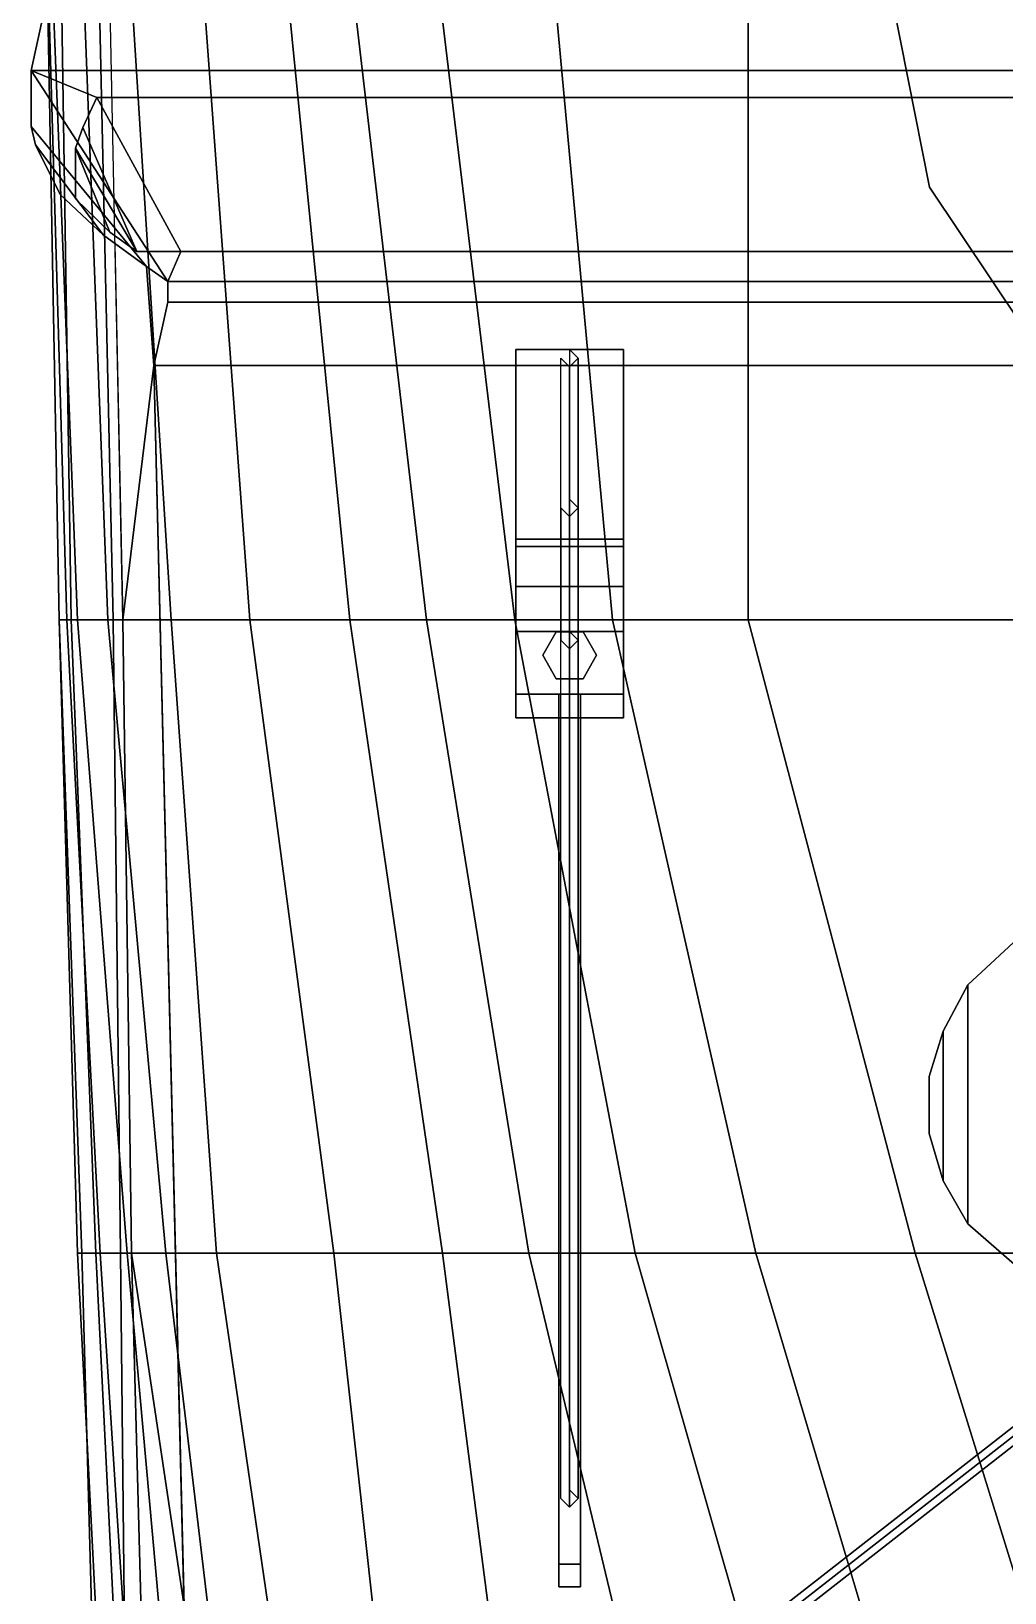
# Model space of a CAD drawing. Extents: x -14 to 14, y -80 to 101.
# Drawn here: x -13.25 to -4.21, y -24.3 to -9.8 of the extents above; entities that cross this region are included whole.
import ezdxf

# ---------------------------------------------------------------- set-up
doc = ezdxf.new("R2010")
doc.units = 0
doc.layers.get('0').update_dxf_attribs({"linetype": 'CONTINUOUS'})
for name, color, linetype in [('CITADELLE', 3, 'CONTINUOUS'), ('PLATFORMS', 6, 'CONTINUOUS'), ('SUPERSTRUCTURE', 4, 'CONTINUOUS')]:
    doc.layers.add(name, color=color, linetype=linetype)

msp = doc.modelspace()

# ---------------------------------------------------------------- linework, layer by layer
for points in [[(-12.62, -9.44, 1.77), (-13.1, -9.44, -3.04), (-12.99, -15.27, -3.04), (-12.49, -15.27, 1.77)], [(-13.1, -9.44, -3.04), (-12.97, -9.44, -3.26), (-12.88, -15.27, -3.26), (-12.99, -15.27, -3.04)], [(-13.09, -9.44, -4.75), (-13.05, -9.44, -6.29), (-12.82, -15.27, -6.04), (-12.92, -15.27, -4.75)], [(-12.97, -9.44, -3.26), (-13.09, -9.44, -4.75), (-12.92, -15.27, -4.75), (-12.88, -15.27, -3.26)], [(-13.05, -9.44, -6.29), (-12.76, -9.44, -7.07), (-12.54, -15.27, -6.9), (-12.82, -15.27, -6.04)], [(-12.76, -9.44, -7.07), (-12.32, -9.44, -7.71), (-11.95, -15.27, -7.71), (-12.54, -15.27, -6.9)], [(-12.52, -9.44, 1.9), (-12.62, -9.44, 1.77), (-12.49, -15.27, 1.77), (-12.4, -15.27, 1.9)], [(-12.32, -9.44, -7.71), (-11.65, -9.44, -8.31), (-11.22, -15.27, -8.31), (-11.95, -15.27, -7.71)], [(-11.65, -9.44, -8.31), (-10.87, -9.44, -8.76), (-10.29, -15.27, -8.76), (-11.22, -15.27, -8.31)], [(-10.87, -9.44, -8.76), (-10.26, -9.44, -9), (-9.58, -15.27, -9), (-10.29, -15.27, -8.76)], [(-10.26, -9.44, -9), (-9.46, -9.44, -9.21), (-8.76, -15.27, -9.21), (-9.58, -15.27, -9)], [(-9.46, -9.44, -9.21), (-8.39, -9.44, -9.37), (-7.85, -15.27, -9.34), (-8.76, -15.27, -9.21)], [(-8.39, -9.44, -9.37), (-6.59, -9.44, -9.5), (-6.59, -15.27, -9.44), (-7.85, -15.27, -9.34)], [(-6.59, -9.44, -9.5), (0, -9.44, -9.55), (0, -15.27, -9.55), (-6.59, -15.27, -9.44)], [(-12.18, -11.99, 1.9), (-12.472, -11.778, 1.9), (-12.4, -15.27, 1.9), (-12.11, -12.91, 1.9)], [(-11.98, -12.13, 1.9), (-12.18, -11.99, 1.9), (-12.11, -12.91, 1.9), (-11.98, -12.32, 1.9)], [(-8.75, -12.76, 5.77), (-8.75, -14.59, 5.77), (-7.75, -14.59, 5.77), (-7.75, -12.76, 5.77)], [(-8.75, -12.76, 5.52), (-8.75, -14.52, 5.21), (-8.75, -14.59, 5.77), (-8.75, -12.76, 5.77)], [(-7.75, -12.76, 5.77), (-7.75, -12.76, 5.52), (-8.75, -12.76, 5.52), (-8.75, -12.76, 5.77)], [(-7.75, -12.76, 5.52), (-7.75, -14.52, 5.21), (-8.75, -14.52, 5.21), (-8.75, -12.76, 5.52)], [(-7.75, -14.59, 5.77), (-7.75, -14.52, 5.21), (-7.75, -12.76, 5.52), (-7.75, -12.76, 5.77)], [(-12.11, -12.91, 1.9), (-12.4, -15.27, 1.9), (-12.32, -21.15, 1.9), (-11.83, -24.43, 1.9)], [(-8.75, -14.52, 5.21), (-8.75, -14.96, 4.81), (-8.75, -15.38, 5.16), (-8.75, -14.59, 5.77)], [(-7.75, -14.52, 5.21), (-7.75, -14.96, 4.81), (-8.75, -14.96, 4.81), (-8.75, -14.52, 5.21)], [(-8.75, -14.59, 5.77), (-8.75, -15.38, 5.16), (-7.75, -15.38, 5.16), (-7.75, -14.59, 5.77)], [(-7.75, -15.38, 5.16), (-7.75, -14.96, 4.81), (-7.75, -14.52, 5.21), (-7.75, -14.59, 5.77)], [(-8.75, -14.96, 4.81), (-8.75, -16.18, 4.81), (-8.75, -15.96, 5.16), (-8.75, -15.38, 5.16)], [(-7.75, -14.96, 4.81), (-7.75, -16.18, 4.81), (-8.75, -16.18, 4.81), (-8.75, -14.96, 4.81)], [(-7.75, -15.96, 5.16), (-7.75, -16.18, 4.81), (-7.75, -14.96, 4.81), (-7.75, -15.38, 5.16)], [(-12.49, -15.27, 1.77), (-12.99, -15.27, -3.04), (-12.78, -21.15, -2.05), (-12.42, -21.15, 1.77)], [(-12.99, -15.27, -3.04), (-12.88, -15.27, -3.26), (-12.65, -21.15, -3.26), (-12.82, -21.15, -3.04)], [(-12.99, -15.27, -3.04), (-12.99, -15.27, -3.04), (-12.82, -21.15, -3.04), (-12.78, -21.15, -2.05)], [(-12.92, -15.27, -4.75), (-12.82, -15.27, -6.04), (-12.36, -21.15, -6.04), (-12.61, -21.15, -4.63)], [(-12.88, -15.27, -3.26), (-12.92, -15.27, -4.75), (-12.61, -21.15, -4.63), (-12.65, -21.15, -3.26)], [(-12.82, -15.27, -6.04), (-12.54, -15.27, -6.9), (-12, -21.15, -6.9), (-12.36, -21.15, -6.04)], [(-12.54, -15.27, -6.9), (-11.95, -15.27, -7.71), (-11.53, -21.15, -7.56), (-12, -21.15, -6.9)], [(-12.4, -15.27, 1.9), (-12.49, -15.27, 1.77), (-12.42, -21.15, 1.77), (-12.32, -21.15, 1.9)], [(-11.95, -15.27, -7.71), (-11.22, -15.27, -8.31), (-10.44, -21.15, -8.31), (-11.53, -21.15, -7.56)], [(-11.22, -15.27, -8.31), (-10.29, -15.27, -8.76), (-9.43, -21.15, -8.76), (-10.44, -21.15, -8.31)], [(-10.29, -15.27, -8.76), (-9.58, -15.27, -9), (-8.63, -21.15, -9), (-9.43, -21.15, -8.76)], [(-9.58, -15.27, -9), (-8.76, -15.27, -9.21), (-7.64, -21.15, -9.21), (-8.63, -21.15, -9)], [(-8.76, -15.27, -9.21), (-7.85, -15.27, -9.34), (-6.52, -21.15, -9.34), (-7.64, -21.15, -9.21)], [(-7.85, -15.27, -9.34), (-6.59, -15.27, -9.44), (-5.04, -21.15, -9.44), (-6.52, -21.15, -9.34)], [(-6.59, -15.27, -9.44), (0, -15.27, -9.55), (0, -21.15, -9.55), (-5.04, -21.15, -9.44)], [(-8.75, -15.38, 5.16), (-8.75, -15.96, 5.16), (-7.75, -15.96, 5.16), (-7.75, -15.38, 5.16)], [(-8.375, -15.383, 4.59), (-8.5, -15.6, 4.59), (-8.5, -15.6, 4.81), (-8.375, -15.383, 4.81)], [(-8.125, -15.383, 4.59), (-8.375, -15.383, 4.59), (-8.375, -15.383, 4.81), (-8.125, -15.383, 4.81)], [(-8, -15.6, 4.59), (-8.125, -15.383, 4.59), (-8.125, -15.383, 4.81), (-8, -15.6, 4.81)], [(-8.5, -15.6, 4.59), (-8.375, -15.817, 4.59), (-8.375, -15.817, 4.81), (-8.5, -15.6, 4.81)], [(-8.125, -15.817, 4.59), (-8, -15.6, 4.59), (-8, -15.6, 4.81), (-8.125, -15.817, 4.81)], [(-8.375, -15.817, 4.59), (-8.125, -15.817, 4.59), (-8.125, -15.817, 4.81), (-8.375, -15.817, 4.81)], [(-8.75, -15.96, 5.16), (-8.75, -16.18, 4.81), (-7.75, -16.18, 4.81), (-7.75, -15.96, 5.16)], [(-8.35, -16.18, 4.81), (-8.35, -24.25, 13.78), (-8.35, -24.04, 14.01), (-8.35, -15.96, 5.16)], [(-8.35, -15.96, 5.16), (-8.35, -24.04, 14.01), (-8.15, -24.04, 14.01), (-8.15, -15.96, 5.16)], [(-8.15, -24.04, 14.01), (-8.15, -24.25, 13.78), (-8.15, -16.18, 4.81), (-8.15, -15.96, 5.16)], [(-8.15, -16.18, 4.81), (-8.15, -24.25, 13.78), (-8.35, -24.25, 13.78), (-8.35, -16.18, 4.81)], [(-12.82, -21.15, -3.04), (-12.65, -21.15, -3.26), (-12.36, -27.03, -3.26), (-12.52, -27.03, -3.04)], [(-12.78, -21.15, -2.05), (-12.82, -21.15, -3.04), (-12.52, -27.03, -3.04), (-12.62, -27.03, -2.04)], [(-12.42, -21.15, 1.77), (-12.78, -21.15, -2.05), (-12.62, -27.03, -2.04), (-12.36, -27.03, 1.77)], [(-12.65, -21.15, -3.26), (-12.61, -21.15, -4.63), (-12.23, -27.03, -4.63), (-12.36, -27.03, -3.26)], [(-12.61, -21.15, -4.63), (-12.36, -21.15, -6.04), (-11.83, -27.03, -6.04), (-12.23, -27.03, -4.63)], [(-12.32, -21.15, 1.9), (-12.42, -21.15, 1.77), (-12.36, -27.03, 1.77), (-12.16, -27.03, 1.9)], [(-12.36, -21.15, -6.04), (-12, -21.15, -6.9), (-11.3, -27.03, -6.9), (-11.83, -27.03, -6.04)], [(-11.83, -24.43, 1.9), (-12.32, -21.15, 1.9), (-12.16, -27.03, 1.9), (-11.47, -35.15, 1.9)], [(-12, -21.15, -6.9), (-11.53, -21.15, -7.56), (-10.67, -27.03, -7.56), (-11.3, -27.03, -6.9)], [(-11.53, -21.15, -7.56), (-10.44, -21.15, -8.31), (-9.79, -27.03, -8.17), (-10.67, -27.03, -7.56)], [(-10.44, -21.15, -8.31), (-9.43, -21.15, -8.76), (-8.67, -27.03, -8.63), (-9.79, -27.03, -8.17)], [(-9.43, -21.15, -8.76), (-8.63, -21.15, -9), (-7.22, -27.03, -9), (-8.67, -27.03, -8.63)], [(-8.63, -21.15, -9), (-7.64, -21.15, -9.21), (-5.96, -27.03, -9.21), (-7.22, -27.03, -9)], [(-7.64, -21.15, -9.21), (-6.52, -21.15, -9.34), (-4.77, -27.03, -9.34), (-5.96, -27.03, -9.21)], [(-6.52, -21.15, -9.34), (-5.04, -21.15, -9.44), (-3.22, -27.03, -9.44), (-4.77, -27.03, -9.34)], [(-5.04, -21.15, -9.44), (0, -21.15, -9.55), (0, -27.03, -9.55), (-3.22, -27.03, -9.44)], [(-8.35, -24.04, 14.01), (-8.35, -24.25, 13.78), (-8.15, -24.25, 13.78), (-8.15, -24.04, 14.01)]]:
    msp.add_3dface(points)
at = {"layer": 'CITADELLE'}
for points in [[(-13.09, -9.43, 4.59), (-13.09, -9.43, 1.9), (-13.25, -10.17, 1.9), (-13.25, -10.17, 4.59)], [(13.09, -9.43, 4.59), (-13.09, -9.43, 4.59), (-13.25, -10.17, 4.59), (13.25, -10.17, 4.59)], [(-13.25, -10.17, 3.04), (-13.25, -10.17, 1.9), (-13.25, -10.69, 1.9), (-13.25, -10.69, 3.04)], [(-13.25, -10.17, 4.59), (-13.25, -10.17, 3.04), (-12.64, -10.42, 3.04), (-12.64, -10.42, 4.59)], [(-12.18, -11.99, 3.04), (-11.98, -12.13, 3.04), (-13.25, -10.17, 3.04), (-13.25, -10.69, 3.04)], [(-11.98, -12.13, 3.04), (-11.86, -11.85, 3.04), (-12.64, -10.42, 3.04), (-13.25, -10.17, 3.04)], [(13.25, -10.17, 4.59), (-13.25, -10.17, 4.59), (-12.64, -10.42, 4.59), (12.64, -10.42, 4.59)], [(-12.64, -10.42, 4.59), (-12.64, -10.42, 3.95), (-12.77, -10.7, 3.95), (-12.77, -10.7, 4.59)], [(-12.27, -11.85, 3.95), (-12.77, -10.7, 3.95), (-12.64, -10.42, 3.95), (-11.86, -11.85, 3.95)], [(-12.77, -10.7, 4.59), (-12.27, -11.85, 4.59), (-11.86, -11.85, 4.59), (-12.64, -10.42, 4.59)], [(-11.86, -11.85, 3.04), (-11.86, -11.85, 3.95), (-12.64, -10.42, 3.95), (-12.64, -10.42, 3.04)], [(12.64, -10.42, 4.59), (-12.64, -10.42, 4.59), (-11.86, -11.85, 4.59), (11.86, -11.85, 4.59)], [(-13.25, -10.69, 3.04), (-13.25, -10.69, 1.9), (-13.21, -10.86, 1.9), (-13.21, -10.86, 3.04)], [(-12.58, -11.7, 3.04), (-12.18, -11.99, 3.04), (-13.25, -10.69, 3.04), (-13.21, -10.86, 3.04)], [(-12.77, -10.7, 4.59), (-12.77, -10.7, 3.95), (-12.84, -10.89, 3.95), (-12.84, -10.89, 4.59)], [(-12.27, -11.85, 3.95), (-12.84, -10.89, 3.95), (-12.77, -10.7, 3.95), (-12.27, -11.85, 3.95)], [(-12.84, -10.89, 4.59), (-12.52, -11.67, 4.59), (-12.27, -11.85, 4.59), (-12.77, -10.7, 4.59)], [(-13.21, -10.86, 3.04), (-13.21, -10.86, 1.9), (-12.98, -11.32, 1.9), (-12.98, -11.32, 3.04)], [(-12.98, -11.32, 3.04), (-12.58, -11.7, 3.04), (-13.21, -10.86, 3.04), (-12.98, -11.32, 3.04)], [(-12.84, -10.89, 4.59), (-12.84, -10.89, 3.95), (-12.84, -11.36, 3.95), (-12.84, -11.36, 4.59)], [(-12.52, -11.67, 3.95), (-12.84, -11.36, 3.95), (-12.84, -10.89, 3.95), (-12.27, -11.85, 3.95)], [(-12.84, -11.36, 4.59), (-12.84, -11.36, 4.59), (-12.52, -11.67, 4.59), (-12.84, -10.89, 4.59)], [(-12.98, -11.32, 3.04), (-12.98, -11.32, 1.9), (-12.58, -11.7, 1.9), (-12.58, -11.7, 3.04)], [(-12.84, -11.36, 4.59), (-12.84, -11.36, 3.95), (-12.52, -11.67, 3.95), (-12.52, -11.67, 4.59)], [(-12.58, -11.7, 3.04), (-12.58, -11.7, 1.9), (-12.18, -11.99, 1.9), (-12.18, -11.99, 3.04)], [(-12.52, -11.67, 4.59), (-12.52, -11.67, 3.95), (-12.27, -11.85, 3.95), (-12.27, -11.85, 4.59)], [(-12.27, -11.85, 4.59), (-12.27, -11.85, 3.95), (-11.86, -11.85, 3.95), (-11.86, -11.85, 4.59)], [(-11.86, -11.85, 4.59), (-11.86, -11.85, 3.04), (-11.98, -12.13, 3.04), (-11.98, -12.13, 4.59)], [(11.86, -11.85, 4.59), (-11.86, -11.85, 4.59), (-11.98, -12.13, 4.59), (11.98, -12.13, 4.59)], [(-12.18, -11.99, 3.04), (-12.18, -11.99, 1.9), (-11.98, -12.13, 1.9), (-11.98, -12.13, 3.04)], [(-11.98, -12.13, 4.59), (-11.98, -12.13, 1.9), (-11.98, -12.32, 1.9), (-11.98, -12.32, 4.59)], [(11.98, -12.13, 4.59), (-11.98, -12.13, 4.59), (-11.98, -12.32, 4.59), (11.98, -12.32, 4.59)], [(-11.98, -12.32, 4.59), (-11.98, -12.32, 1.9), (-12.11, -12.91, 1.9), (-12.11, -12.91, 4.59)], [(11.98, -12.32, 4.59), (-11.98, -12.32, 4.59), (-12.11, -12.91, 4.59), (12.11, -12.91, 4.59)], [(-12.11, -12.91, 4.59), (-12.11, -12.91, 1.9), (-11.832, -24.36, 1.9), (-11.832, -24.36, 4.59)], [(12.11, -12.91, 4.59), (-12.11, -12.91, 4.59), (-11.83, -24.43, 4.59), (11.83, -24.43, 4.59)]]:
    msp.add_3dface(points, dxfattribs=at)
at = {"layer": 'PLATFORMS'}
for points in [[(-4.55, -20.88, 12.63), (-4, -21.36, 12.63), (-4, -18.15, 12.63), (-4.55, -18.66, 12.63)], [(-4.55, -18.66, 12.63), (-4, -18.15, 12.63), (-4, -18.15, 12.48), (-4.55, -18.66, 12.48)], [(-4, -18.15, 12.48), (-4, -21.36, 12.48), (-4.55, -20.88, 12.48), (-4.55, -18.66, 12.48)], [(-4.78, -20.48, 12.63), (-4.55, -20.88, 12.63), (-4.55, -18.66, 12.63), (-4.78, -19.09, 12.63)], [(-4.78, -19.09, 12.63), (-4.55, -18.66, 12.63), (-4.55, -18.66, 12.48), (-4.78, -19.09, 12.48)], [(-4.55, -18.66, 12.48), (-4.55, -20.88, 12.48), (-4.78, -20.48, 12.48), (-4.78, -19.09, 12.48)], [(-4.78, -19.09, 12.48), (-4.78, -20.48, 12.48), (-4.91, -20.04, 12.48), (-4.91, -19.51, 12.48)], [(-4.91, -20.04, 12.63), (-4.78, -20.48, 12.63), (-4.78, -19.09, 12.63), (-4.91, -19.51, 12.63)], [(-4.91, -19.51, 12.63), (-4.78, -19.09, 12.63), (-4.78, -19.09, 12.48), (-4.91, -19.51, 12.48)], [(-4.91, -19.51, 12.48), (-4.91, -20.04, 12.48), (-4.91, -20.04, 12.63), (-4.91, -19.51, 12.63)], [(-4.91, -20.04, 12.48), (-4.78, -20.48, 12.48), (-4.78, -20.48, 12.63), (-4.91, -20.04, 12.63)], [(-1.12, -20.5, 29.47), (-1.163, -20.445, 29.4), (-7.223, -25.179, 29.4), (-7.18, -25.234, 29.47)], [(-1.163, -20.445, 29.4), (-1.12, -20.5, 29.33), (-7.18, -25.234, 29.33), (-7.223, -25.179, 29.4)], [(-1.12, -20.5, 29.33), (-1.077, -20.555, 29.4), (-7.137, -25.29, 29.4), (-7.18, -25.234, 29.33)], [(-1.077, -20.555, 29.4), (-1.12, -20.5, 29.47), (-7.18, -25.234, 29.47), (-7.137, -25.29, 29.4)], [(-4.78, -20.48, 12.48), (-4.55, -20.88, 12.48), (-4.55, -20.88, 12.63), (-4.78, -20.48, 12.63)], [(-4.55, -20.88, 12.48), (-4, -21.36, 12.48), (-4, -21.36, 12.63), (-4.55, -20.88, 12.63)]]:
    msp.add_3dface(points, dxfattribs=at)
at = {"layer": 'SUPERSTRUCTURE'}
for points in [[(-5.31, -9.22, 4.59), (-4.906, -11.252, 4.59), (-4.906, -11.252, 5.72), (-5.31, -9.22, 5.72)], [(-4.906, -11.252, 4.59), (-3.755, -12.975, 4.59), (-3.755, -12.975, 5.72), (-4.906, -11.252, 5.72)]]:
    msp.add_3dface(points, dxfattribs=at)

# ---------------------------------------------------------------- meshes
mesh = msp.add_polymesh((2, 4), dxfattribs=dict(n_close=True))
for k, corner in enumerate([(-8.33, -12.84, 5.77), (-8.25, -12.92, 5.77), (-8.17, -12.84, 5.77), (-8.25, -12.76, 5.77), (-8.33, -14.23, 7.52), (-8.25, -14.31, 7.52), (-8.17, -14.23, 7.52), (-8.25, -14.15, 7.52)]):
    mesh.set_mesh_vertex(divmod(k, 4), corner)
mesh = msp.add_polymesh((2, 4), dxfattribs=dict(n_close=True))
for k, corner in enumerate([(-8.33, -15.46, 5.16), (-8.25, -15.54, 5.16), (-8.17, -15.46, 5.16), (-8.25, -15.38, 5.16), (-8.33, -14.23, 7.52), (-8.25, -14.31, 7.52), (-8.17, -14.23, 7.52), (-8.25, -14.15, 7.52)]):
    mesh.set_mesh_vertex(divmod(k, 4), corner)
mesh = msp.add_polymesh((2, 4), dxfattribs=dict(n_close=True))
for k, corner in enumerate([(-8.33, -14.23, 7.52), (-8.25, -14.31, 7.52), (-8.17, -14.23, 7.52), (-8.25, -14.15, 7.52), (-8.33, -23.43, 13.42), (-8.25, -23.51, 13.36), (-8.17, -23.43, 13.42), (-8.25, -23.35, 13.47)]):
    mesh.set_mesh_vertex(divmod(k, 4), corner)

doc.saveas('drawing.dxf')
